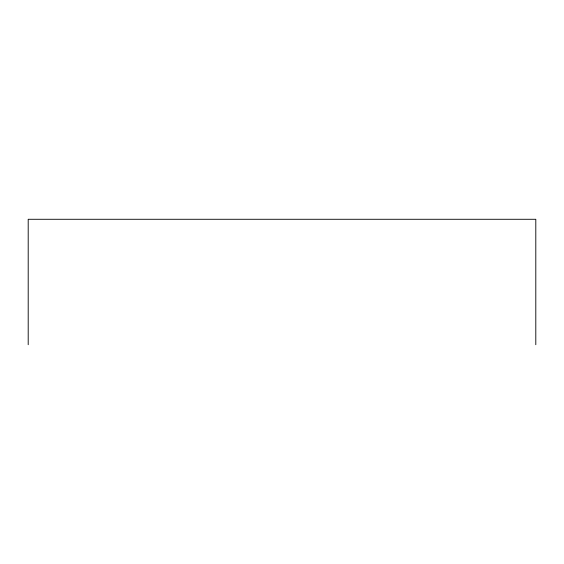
<?xml version="1.0" encoding="UTF-8"?>
<svg xmlns="http://www.w3.org/2000/svg" width="564" height="564" viewBox="0 0 564 564"><rect width="100%" height="100%" fill="white"/><g stroke="black" fill="none" stroke-linecap="round" stroke-linejoin="round"><path stroke-width="0.85" d="M535.8 344.717L535.8 219.283L28.2 219.283L28.2 344.717"/></g></svg>
